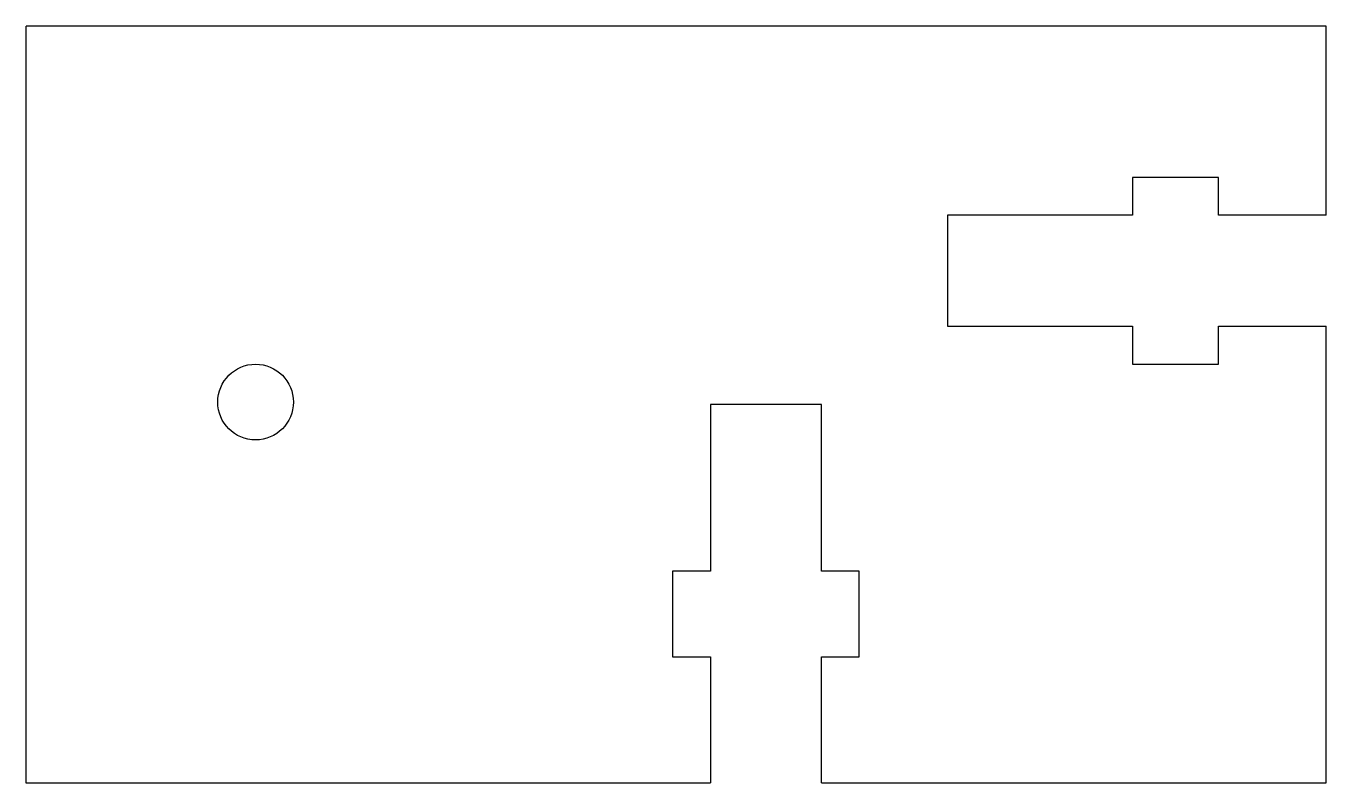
# Model space of a CAD drawing. Header units: millimetres. Extents: x -23 to 28.5, y -20 to 10.
import ezdxf

# ---------------------------------------------------------------- set-up
doc = ezdxf.new("R2010")
doc.units = ezdxf.units.MM

msp = doc.modelspace()

# ---------------------------------------------------------------- linework, layer by layer
at = {"color": 7, "linetype": 'Continuous', "lineweight": 25}
for p, q in [((28.53, 10), (-23, 10)), ((-23, 10), (-23, -20)), ((28.53, 2.5), (28.53, 10)), ((24.266, 4), (20.866, 4)), ((20.866, 4), (20.866, 2.5)), ((24.266, 2.5), (24.266, 4)), ((20.866, 2.5), (13.53, 2.5)), ((13.53, 2.5), (13.53, -1.9)), ((28.53, 2.5), (24.266, 2.5)), ((13.53, -1.9), (20.866, -1.9)), ((20.866, -1.9), (20.866, -3.4)), ((24.266, -3.4), (24.266, -1.9)), ((24.266, -1.9), (28.53, -1.9)), ((28.53, -20), (28.53, -1.9)), ((20.866, -3.4), (24.266, -3.4)), ((8.53, -5), (4.13, -5)), ((4.13, -5), (4.13, -11.6)), ((8.53, -11.6), (8.53, -5)), ((4.13, -11.6), (2.63, -11.6)), ((2.63, -11.6), (2.63, -15)), ((10.03, -11.6), (8.53, -11.6)), ((10.03, -15), (10.03, -11.6)), ((2.63, -15), (4.13, -15)), ((4.13, -15), (4.13, -20)), ((8.53, -20), (8.53, -15)), ((8.53, -15), (10.03, -15)), ((-23, -20), (4.13, -20)), ((8.53, -20), (28.53, -20))]:
    msp.add_line(p, q, dxfattribs=at)
msp.add_circle((-13.9, -4.904), 1.5, dxfattribs=at)

doc.saveas('drawing.dxf')
